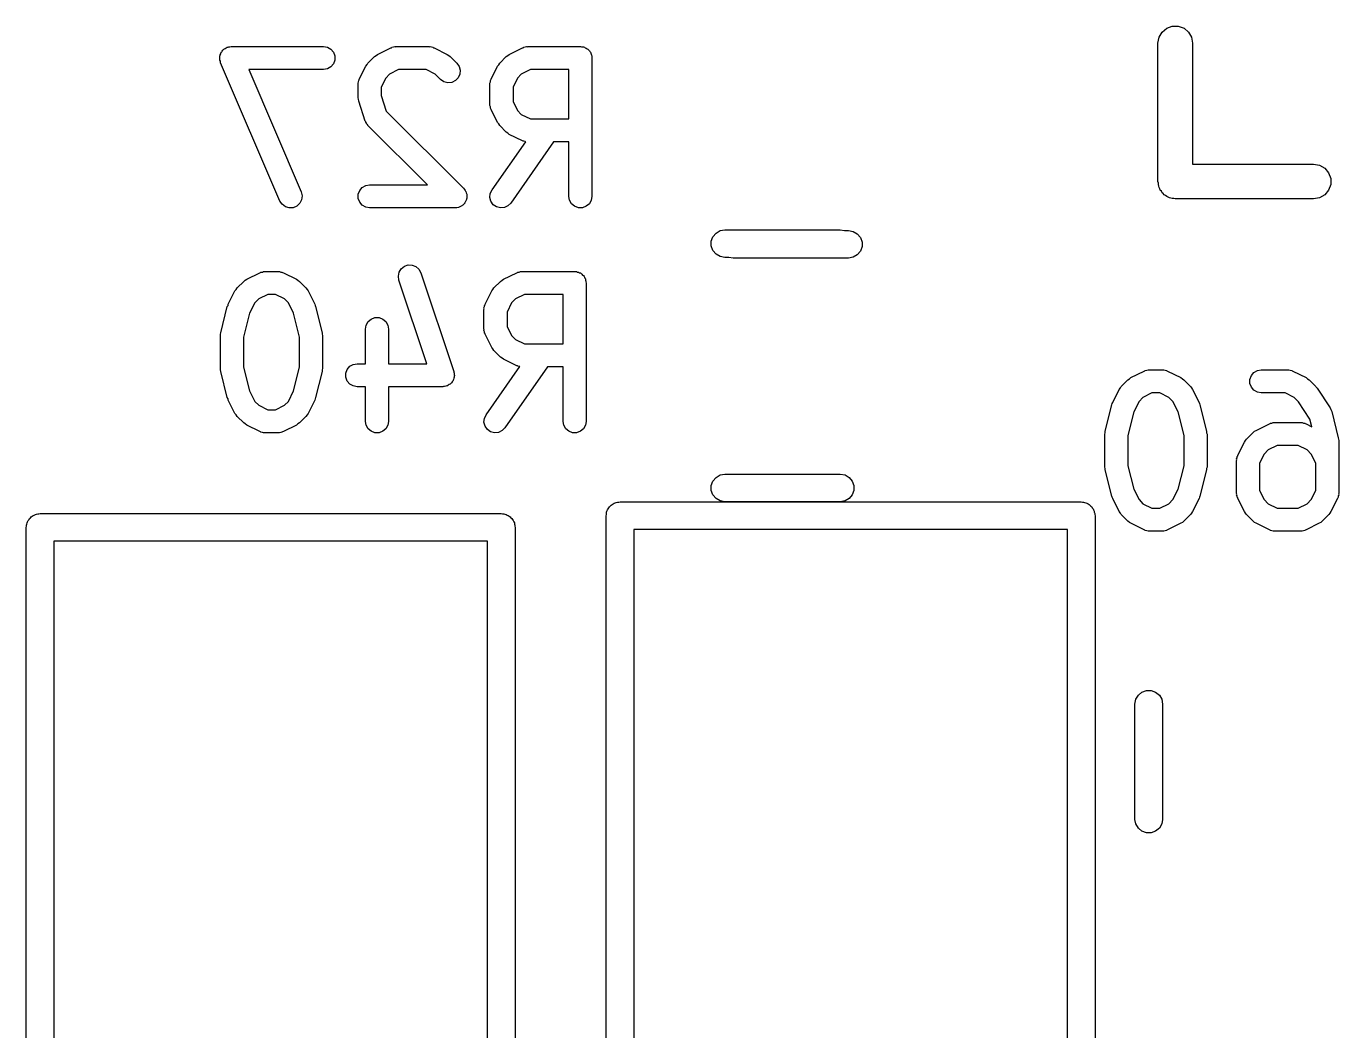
# Model space of a CAD drawing. Extents: x 93.7 to 160.2, y -161.6 to -97.7.
# Drawn here: x 143.97 to 149.67, y -157.26 to -152.91 of the extents above; entities that cross this region are included whole.
import ezdxf

# ---------------------------------------------------------------- set-up
doc = ezdxf.new("R2010")
doc.units = 0
doc.header["$MEASUREMENT"] = 0
doc.layers.add('BLACK', color=7, linetype='CONTINUOUS')

msp = doc.modelspace()

# ---------------------------------------------------------------- linework, layer by layer
at = {"layer": 'Black'}
for p, q in [((148.888, -152.954), (148.901, -152.931)), ((148.901, -152.931), (148.921, -152.915)), ((148.921, -152.915), (148.945, -152.906)), ((148.945, -152.906), (148.971, -152.906)), ((148.971, -152.906), (148.996, -152.915)), ((148.996, -152.915), (149.016, -152.931)), ((149.016, -152.931), (149.029, -152.954)), ((144.837, -153.002), (144.842, -153)), ((144.842, -153), (144.847, -152.997)), ((144.847, -152.997), (144.85, -152.997)), ((144.85, -152.997), (144.853, -152.995)), ((144.853, -152.995), (144.858, -152.995)), ((144.858, -152.995), (144.864, -152.994)), ((144.864, -152.994), (145.264, -152.994)), ((145.264, -152.994), (145.281, -152.997)), ((145.281, -152.997), (145.296, -153.006)), ((145.499, -153.028), (145.556, -152.999)), ((145.556, -152.999), (145.559, -152.999)), ((145.559, -152.999), (145.561, -152.997)), ((145.561, -152.997), (145.567, -152.996)), ((145.567, -152.996), (145.573, -152.994)), ((145.573, -152.994), (145.576, -152.995)), ((145.576, -152.995), (145.578, -152.994)), ((145.578, -152.994), (145.721, -152.994)), ((145.721, -152.994), (145.724, -152.995)), ((145.724, -152.995), (145.727, -152.994)), ((145.727, -152.994), (145.733, -152.996)), ((145.733, -152.996), (145.738, -152.997)), ((145.738, -152.997), (145.741, -152.999)), ((145.741, -152.999), (145.744, -152.999)), ((145.744, -152.999), (145.801, -153.028)), ((146.07, -153.028), (146.127, -152.999)), ((146.127, -152.999), (146.13, -152.999)), ((146.13, -152.999), (146.133, -152.997)), ((146.133, -152.997), (146.139, -152.996)), ((146.139, -152.996), (146.144, -152.994)), ((146.144, -152.994), (146.147, -152.995)), ((146.147, -152.995), (146.15, -152.994)), ((146.15, -152.994), (146.378, -152.994)), ((146.378, -152.994), (146.383, -152.995)), ((146.383, -152.995), (146.387, -152.995)), ((146.387, -152.995), (146.391, -152.996)), ((146.391, -152.996), (146.396, -152.997)), ((146.396, -152.997), (146.399, -152.999)), ((146.399, -152.999), (146.403, -153.001)), ((148.883, -152.979), (148.888, -152.954)), ((148.883, -153.579), (148.883, -152.979)), ((149.029, -152.954), (149.033, -152.979)), ((149.033, -152.979), (149.033, -153.504)), ((144.814, -153.047), (144.815, -153.041)), ((144.815, -153.05), (144.814, -153.047)), ((144.815, -153.035), (144.816, -153.033)), ((144.815, -153.041), (144.815, -153.035)), ((144.815, -153.053), (144.815, -153.05)), ((144.817, -153.058), (144.815, -153.053)), ((144.816, -153.03), (144.819, -153.025)), ((144.816, -153.033), (144.816, -153.03)), ((144.819, -153.025), (144.821, -153.019)), ((144.821, -153.019), (144.823, -153.017)), ((144.823, -153.017), (144.824, -153.014)), ((144.824, -153.014), (144.828, -153.01)), ((144.828, -153.01), (144.832, -153.006)), ((144.832, -153.006), (144.835, -153.004)), ((144.835, -153.004), (144.837, -153.002)), ((145.296, -153.006), (145.307, -153.019)), ((145.307, -153.019), (145.313, -153.035)), ((145.313, -153.053), (145.307, -153.069)), ((145.313, -153.035), (145.313, -153.053)), ((145.457, -153.066), (145.486, -153.037)), ((145.486, -153.037), (145.492, -153.033)), ((145.492, -153.033), (145.499, -153.028)), ((145.801, -153.028), (145.807, -153.033)), ((145.807, -153.033), (145.814, -153.037)), ((145.814, -153.037), (145.842, -153.066)), ((146.029, -153.066), (146.057, -153.037)), ((146.057, -153.037), (146.064, -153.033)), ((146.064, -153.033), (146.07, -153.028)), ((146.403, -153.001), (146.407, -153.004)), ((146.407, -153.004), (146.411, -153.006)), ((146.411, -153.006), (146.413, -153.009)), ((146.413, -153.009), (146.417, -153.012)), ((146.417, -153.012), (146.419, -153.016)), ((146.419, -153.016), (146.422, -153.019)), ((146.422, -153.019), (146.423, -153.023)), ((146.423, -153.023), (146.425, -153.027)), ((146.425, -153.027), (146.426, -153.031)), ((146.426, -153.031), (146.428, -153.035)), ((146.428, -153.035), (146.428, -153.04)), ((146.428, -153.04), (146.428, -153.044)), ((146.428, -153.044), (146.428, -153.644)), ((144.818, -153.064), (144.817, -153.058)), ((145.075, -153.664), (144.818, -153.064)), ((145.264, -153.094), (144.94, -153.094)), ((144.94, -153.094), (145.167, -153.624)), ((145.281, -153.091), (145.264, -153.094)), ((145.296, -153.082), (145.281, -153.091)), ((145.307, -153.069), (145.296, -153.082)), ((145.419, -153.136), (145.448, -153.079)), ((145.448, -153.079), (145.453, -153.072)), ((145.453, -153.072), (145.457, -153.066)), ((145.551, -153.114), (145.534, -153.131)), ((145.59, -153.094), (145.551, -153.114)), ((145.709, -153.094), (145.59, -153.094)), ((145.749, -153.114), (145.709, -153.094)), ((145.772, -153.137), (145.749, -153.114)), ((145.842, -153.066), (145.852, -153.08)), ((145.855, -153.114), (145.848, -153.13)), ((145.852, -153.08), (145.857, -153.097)), ((145.857, -153.097), (145.855, -153.114)), ((145.991, -153.136), (146.019, -153.079)), ((146.019, -153.079), (146.024, -153.073)), ((146.024, -153.073), (146.029, -153.066)), ((146.122, -153.114), (146.105, -153.131)), ((146.162, -153.094), (146.122, -153.114)), ((146.328, -153.094), (146.162, -153.094)), ((146.328, -153.308), (146.328, -153.094)), ((145.414, -153.153), (145.416, -153.147)), ((145.415, -153.156), (145.414, -153.153)), ((145.414, -153.158), (145.415, -153.156)), ((145.414, -153.216), (145.414, -153.158)), ((145.416, -153.147), (145.417, -153.141)), ((145.417, -153.141), (145.419, -153.139)), ((145.419, -153.139), (145.419, -153.136)), ((145.534, -153.131), (145.514, -153.17)), ((145.514, -153.17), (145.514, -153.207)), ((145.786, -153.147), (145.772, -153.137)), ((145.803, -153.151), (145.786, -153.147)), ((145.82, -153.15), (145.803, -153.151)), ((145.836, -153.142), (145.82, -153.15)), ((145.848, -153.13), (145.836, -153.142)), ((145.986, -153.153), (145.988, -153.147)), ((145.986, -153.156), (145.986, -153.153)), ((145.986, -153.158), (145.986, -153.156)), ((145.986, -153.244), (145.986, -153.158)), ((145.988, -153.147), (145.989, -153.141)), ((145.989, -153.141), (145.99, -153.139)), ((145.99, -153.139), (145.991, -153.136)), ((146.105, -153.131), (146.086, -153.17)), ((146.086, -153.17), (146.086, -153.232)), ((145.416, -153.223), (145.414, -153.216)), ((145.417, -153.231), (145.416, -153.223)), ((145.514, -153.207), (145.536, -153.274)), ((145.445, -153.317), (145.417, -153.231)), ((145.536, -153.274), (145.871, -153.609)), ((145.986, -153.247), (145.986, -153.244)), ((145.986, -153.25), (145.986, -153.247)), ((145.988, -153.255), (145.986, -153.25)), ((145.989, -153.261), (145.988, -153.255)), ((145.99, -153.264), (145.989, -153.261)), ((145.991, -153.267), (145.99, -153.264)), ((146.019, -153.324), (145.991, -153.267)), ((146.086, -153.232), (146.105, -153.272)), ((146.105, -153.272), (146.122, -153.289)), ((145.447, -153.32), (145.445, -153.317)), ((145.447, -153.322), (145.447, -153.32)), ((145.451, -153.327), (145.447, -153.322)), ((145.454, -153.332), (145.451, -153.327)), ((145.456, -153.334), (145.454, -153.332)), ((145.457, -153.337), (145.456, -153.334)), ((145.715, -153.594), (145.457, -153.337)), ((146.024, -153.33), (146.019, -153.324)), ((146.029, -153.337), (146.024, -153.33)), ((146.057, -153.365), (146.029, -153.337)), ((146.122, -153.289), (146.162, -153.308)), ((146.162, -153.308), (146.328, -153.308)), ((146.064, -153.37), (146.057, -153.365)), ((146.07, -153.375), (146.064, -153.37)), ((146.127, -153.403), (146.07, -153.375)), ((145.995, -153.615), (146.141, -153.407)), ((146.262, -153.408), (146.077, -153.673)), ((146.13, -153.404), (146.127, -153.403)), ((146.133, -153.405), (146.13, -153.404)), ((146.139, -153.406), (146.133, -153.405)), ((146.141, -153.407), (146.139, -153.406)), ((146.328, -153.408), (146.262, -153.408)), ((146.328, -153.644), (146.328, -153.408)), ((149.033, -153.504), (149.558, -153.504)), ((149.558, -153.504), (149.584, -153.509)), ((149.584, -153.509), (149.607, -153.522)), ((149.607, -153.522), (149.623, -153.542)), ((149.623, -153.542), (149.632, -153.566)), ((149.632, -153.566), (149.632, -153.593)), ((145.167, -153.624), (145.171, -153.641)), ((145.415, -153.635), (145.421, -153.619)), ((145.421, -153.619), (145.432, -153.606)), ((145.432, -153.606), (145.447, -153.597)), ((145.447, -153.597), (145.464, -153.594)), ((145.464, -153.594), (145.715, -153.594)), ((145.871, -153.609), (145.875, -153.614)), ((145.875, -153.614), (145.879, -153.619)), ((145.879, -153.619), (145.88, -153.621)), ((145.88, -153.621), (145.881, -153.623)), ((145.881, -153.623), (145.883, -153.629)), ((145.987, -153.631), (145.995, -153.615)), ((148.885, -153.586), (148.883, -153.579)), ((148.885, -153.593), (148.885, -153.586)), ((148.887, -153.599), (148.885, -153.593)), ((148.888, -153.605), (148.887, -153.599)), ((148.891, -153.611), (148.888, -153.605)), ((148.893, -153.617), (148.891, -153.611)), ((148.898, -153.622), (148.893, -153.617)), ((148.901, -153.628), (148.898, -153.622)), ((149.623, -153.617), (149.607, -153.637)), ((149.632, -153.593), (149.623, -153.617)), ((145.085, -153.678), (145.075, -153.664)), ((145.099, -153.689), (145.085, -153.678)), ((145.161, -153.674), (145.149, -153.686)), ((145.169, -153.659), (145.161, -153.674)), ((145.171, -153.641), (145.169, -153.659)), ((145.415, -153.653), (145.415, -153.635)), ((145.421, -153.669), (145.415, -153.653)), ((145.432, -153.682), (145.421, -153.669)), ((145.447, -153.691), (145.432, -153.682)), ((145.866, -153.684), (145.864, -153.685)), ((145.868, -153.682), (145.866, -153.684)), ((145.872, -153.677), (145.868, -153.682)), ((145.877, -153.673), (145.872, -153.677)), ((145.879, -153.669), (145.877, -153.671)), ((145.877, -153.671), (145.877, -153.673)), ((145.881, -153.663), (145.879, -153.669)), ((145.884, -153.657), (145.881, -153.663)), ((145.883, -153.629), (145.885, -153.635)), ((145.885, -153.653), (145.884, -153.655)), ((145.884, -153.655), (145.884, -153.657)), ((145.885, -153.635), (145.885, -153.638)), ((145.885, -153.638), (145.885, -153.64)), ((145.885, -153.64), (145.885, -153.646)), ((145.885, -153.646), (145.885, -153.653)), ((145.986, -153.649), (145.987, -153.631)), ((145.99, -153.665), (145.986, -153.649)), ((146, -153.68), (145.99, -153.665)), ((146.014, -153.689), (146, -153.68)), ((146.077, -153.673), (146.064, -153.685)), ((146.331, -153.661), (146.328, -153.644)), ((146.34, -153.676), (146.331, -153.661)), ((146.353, -153.687), (146.34, -153.676)), ((146.417, -153.676), (146.403, -153.687)), ((146.425, -153.661), (146.417, -153.676)), ((146.428, -153.644), (146.425, -153.661)), ((148.906, -153.632), (148.901, -153.628)), ((148.91, -153.637), (148.906, -153.632)), ((148.916, -153.64), (148.91, -153.637)), ((148.921, -153.644), (148.916, -153.64)), ((148.927, -153.647), (148.921, -153.644)), ((148.933, -153.65), (148.927, -153.647)), ((148.939, -153.651), (148.933, -153.65)), ((148.945, -153.653), (148.939, -153.651)), ((148.952, -153.653), (148.945, -153.653)), ((148.958, -153.654), (148.952, -153.653)), ((149.558, -153.654), (148.958, -153.654)), ((149.584, -153.65), (149.558, -153.654)), ((149.607, -153.637), (149.584, -153.65)), ((145.115, -153.694), (145.099, -153.689)), ((145.133, -153.693), (145.115, -153.694)), ((145.149, -153.686), (145.133, -153.693)), ((145.464, -153.694), (145.447, -153.691)), ((145.836, -153.694), (145.464, -153.694)), ((145.842, -153.693), (145.836, -153.694)), ((145.849, -153.692), (145.842, -153.693)), ((145.85, -153.692), (145.849, -153.692)), ((145.853, -153.691), (145.85, -153.692)), ((145.858, -153.688), (145.853, -153.691)), ((145.864, -153.685), (145.858, -153.688)), ((146.031, -153.694), (146.014, -153.689)), ((146.049, -153.692), (146.031, -153.694)), ((146.064, -153.685), (146.049, -153.692)), ((146.37, -153.693), (146.353, -153.687)), ((146.387, -153.693), (146.37, -153.693)), ((146.403, -153.687), (146.387, -153.693)), ((146.967, -153.803), (146.985, -153.792)), ((146.985, -153.792), (147.005, -153.789)), ((147.005, -153.789), (147.505, -153.789)), ((147.505, -153.789), (147.524, -153.792)), ((147.524, -153.792), (147.541, -153.792)), ((147.541, -153.792), (147.561, -153.796)), ((147.561, -153.796), (147.579, -153.806)), ((146.946, -153.838), (146.953, -153.819)), ((146.946, -153.859), (146.946, -153.838)), ((146.953, -153.819), (146.967, -153.803)), ((147.579, -153.806), (147.593, -153.822)), ((147.593, -153.822), (147.6, -153.842)), ((147.6, -153.842), (147.6, -153.862)), ((146.953, -153.879), (146.946, -153.859)), ((146.967, -153.895), (146.953, -153.879)), ((146.985, -153.905), (146.967, -153.895)), ((147.005, -153.909), (146.985, -153.905)), ((147.022, -153.909), (147.005, -153.909)), ((147.041, -153.912), (147.022, -153.909)), ((147.561, -153.908), (147.541, -153.912)), ((147.579, -153.898), (147.561, -153.908)), ((147.593, -153.882), (147.579, -153.898)), ((147.6, -153.862), (147.593, -153.882)), ((145.592, -153.973), (145.601, -153.958)), ((145.601, -153.958), (145.615, -153.947)), ((145.615, -153.947), (145.631, -153.941)), ((145.631, -153.941), (145.649, -153.942)), ((145.649, -153.942), (145.665, -153.948)), ((145.665, -153.948), (145.678, -153.96)), ((145.678, -153.96), (145.686, -153.975)), ((147.541, -153.912), (147.041, -153.912)), ((144.889, -154.041), (144.918, -154.013)), ((144.918, -154.013), (144.924, -154.008)), ((144.924, -154.008), (144.931, -154.003)), ((144.931, -154.003), (144.988, -153.975)), ((144.988, -153.975), (144.991, -153.974)), ((144.991, -153.974), (144.993, -153.973)), ((144.993, -153.973), (144.999, -153.972)), ((144.999, -153.972), (145.004, -153.97)), ((145.004, -153.97), (145.007, -153.97)), ((145.007, -153.97), (145.01, -153.97)), ((145.01, -153.97), (145.067, -153.97)), ((145.067, -153.97), (145.07, -153.97)), ((145.07, -153.97), (145.073, -153.97)), ((145.073, -153.97), (145.079, -153.972)), ((145.079, -153.972), (145.084, -153.973)), ((145.084, -153.973), (145.087, -153.974)), ((145.087, -153.974), (145.09, -153.975)), ((145.09, -153.975), (145.147, -154.003)), ((145.147, -154.003), (145.153, -154.008)), ((145.153, -154.008), (145.16, -154.013)), ((145.16, -154.013), (145.188, -154.041)), ((145.589, -153.99), (145.592, -153.973)), ((145.591, -154.007), (145.589, -153.99)), ((145.712, -154.37), (145.591, -154.007)), ((145.686, -153.975), (145.829, -154.404)), ((146.003, -154.041), (146.032, -154.013)), ((146.032, -154.013), (146.039, -154.008)), ((146.039, -154.008), (146.045, -154.003)), ((146.045, -154.003), (146.102, -153.975)), ((146.102, -153.975), (146.105, -153.974)), ((146.105, -153.974), (146.107, -153.973)), ((146.107, -153.973), (146.113, -153.972)), ((146.113, -153.972), (146.119, -153.97)), ((146.119, -153.97), (146.122, -153.97)), ((146.122, -153.97), (146.124, -153.97)), ((146.124, -153.97), (146.353, -153.97)), ((146.353, -153.97), (146.357, -153.97)), ((146.357, -153.97), (146.362, -153.97)), ((146.362, -153.97), (146.366, -153.972)), ((146.366, -153.972), (146.37, -153.973)), ((146.37, -153.973), (146.374, -153.975)), ((146.374, -153.975), (146.378, -153.976)), ((146.378, -153.976), (146.381, -153.979)), ((146.381, -153.979), (146.385, -153.981)), ((146.385, -153.981), (146.388, -153.985)), ((146.388, -153.985), (146.391, -153.987)), ((146.391, -153.987), (146.394, -153.991)), ((146.394, -153.991), (146.396, -153.995)), ((146.396, -153.995), (146.398, -153.999)), ((146.398, -153.999), (146.4, -154.002)), ((146.4, -154.002), (146.401, -154.007)), ((146.401, -154.007), (146.402, -154.011)), ((146.402, -154.011), (146.402, -154.015)), ((146.402, -154.015), (146.403, -154.02)), ((146.403, -154.02), (146.403, -154.62)), ((144.851, -154.111), (144.88, -154.054)), ((144.88, -154.054), (144.885, -154.048)), ((144.885, -154.048), (144.889, -154.041)), ((145.022, -154.07), (144.983, -154.089)), ((145.056, -154.07), (145.022, -154.07)), ((145.095, -154.089), (145.056, -154.07)), ((145.188, -154.041), (145.193, -154.048)), ((145.193, -154.048), (145.198, -154.054)), ((145.198, -154.054), (145.226, -154.111)), ((145.965, -154.111), (145.994, -154.054)), ((145.994, -154.054), (145.999, -154.048)), ((145.999, -154.048), (146.003, -154.041)), ((146.136, -154.07), (146.097, -154.089)), ((146.303, -154.07), (146.136, -154.07)), ((146.303, -154.284), (146.303, -154.07)), ((144.819, -154.236), (144.847, -154.122)), ((144.847, -154.122), (144.85, -154.117)), ((144.85, -154.117), (144.851, -154.111)), ((144.966, -154.106), (144.943, -154.151)), ((144.983, -154.089), (144.966, -154.106)), ((145.112, -154.106), (145.095, -154.089)), ((145.134, -154.151), (145.112, -154.106)), ((145.226, -154.111), (145.228, -154.117)), ((145.228, -154.117), (145.23, -154.122)), ((145.23, -154.122), (145.259, -154.236)), ((145.96, -154.128), (145.962, -154.122)), ((145.961, -154.131), (145.96, -154.128)), ((145.96, -154.134), (145.961, -154.131)), ((145.96, -154.22), (145.96, -154.134)), ((145.962, -154.122), (145.963, -154.117)), ((145.963, -154.117), (145.965, -154.114)), ((145.965, -154.114), (145.965, -154.111)), ((146.08, -154.106), (146.06, -154.146)), ((146.097, -154.089), (146.08, -154.106)), ((144.943, -154.151), (144.917, -154.254)), ((145.16, -154.254), (145.134, -154.151)), ((145.449, -154.202), (145.458, -154.187)), ((145.458, -154.187), (145.471, -154.176)), ((145.471, -154.176), (145.487, -154.17)), ((145.487, -154.17), (145.505, -154.17)), ((145.505, -154.17), (145.521, -154.176)), ((145.521, -154.176), (145.534, -154.187)), ((145.534, -154.187), (145.543, -154.202)), ((146.06, -154.146), (146.06, -154.208)), ((144.817, -154.248), (144.818, -154.242)), ((144.817, -154.391), (144.817, -154.248)), ((144.818, -154.242), (144.819, -154.236)), ((145.259, -154.236), (145.259, -154.242)), ((145.259, -154.242), (145.26, -154.248)), ((145.26, -154.248), (145.26, -154.391)), ((145.446, -154.22), (145.449, -154.202)), ((145.446, -154.37), (145.446, -154.22)), ((145.543, -154.202), (145.546, -154.22)), ((145.546, -154.22), (145.546, -154.37)), ((145.961, -154.222), (145.96, -154.22)), ((145.96, -154.225), (145.961, -154.222)), ((145.962, -154.231), (145.96, -154.225)), ((145.963, -154.237), (145.962, -154.231)), ((145.965, -154.239), (145.963, -154.237)), ((145.965, -154.242), (145.965, -154.239)), ((145.994, -154.299), (145.965, -154.242)), ((146.06, -154.208), (146.08, -154.247)), ((146.08, -154.247), (146.097, -154.264)), ((144.917, -154.254), (144.917, -154.385)), ((145.16, -154.385), (145.16, -154.254)), ((145.999, -154.305), (145.994, -154.299)), ((146.003, -154.312), (145.999, -154.305)), ((146.097, -154.264), (146.136, -154.284)), ((146.136, -154.284), (146.303, -154.284)), ((146.032, -154.341), (146.003, -154.312)), ((146.039, -154.345), (146.032, -154.341)), ((146.045, -154.35), (146.039, -154.345)), ((146.102, -154.379), (146.045, -154.35)), ((144.818, -154.397), (144.817, -154.391)), ((144.819, -154.403), (144.818, -154.397)), ((144.847, -154.517), (144.819, -154.403)), ((144.917, -154.385), (144.943, -154.488)), ((145.134, -154.488), (145.16, -154.385)), ((145.259, -154.403), (145.23, -154.517)), ((145.26, -154.391), (145.259, -154.397)), ((145.259, -154.397), (145.259, -154.403)), ((145.361, -154.411), (145.367, -154.395)), ((145.361, -154.428), (145.361, -154.411)), ((145.367, -154.395), (145.378, -154.381)), ((145.378, -154.381), (145.393, -154.373)), ((145.393, -154.373), (145.41, -154.37)), ((145.41, -154.37), (145.446, -154.37)), ((145.546, -154.37), (145.712, -154.37)), ((145.829, -154.404), (145.83, -154.407)), ((145.83, -154.407), (145.831, -154.411)), ((145.831, -154.411), (145.831, -154.416)), ((145.831, -154.416), (145.832, -154.421)), ((145.832, -154.421), (145.831, -154.425)), ((145.969, -154.591), (146.115, -154.382)), ((146.236, -154.384), (146.051, -154.648)), ((146.105, -154.379), (146.102, -154.379)), ((146.107, -154.381), (146.105, -154.379)), ((146.113, -154.382), (146.107, -154.381)), ((146.115, -154.382), (146.113, -154.382)), ((146.303, -154.384), (146.236, -154.384)), ((146.303, -154.62), (146.303, -154.384)), ((148.766, -154.43), (148.823, -154.402)), ((148.823, -154.402), (148.826, -154.401)), ((148.826, -154.401), (148.828, -154.399)), ((148.828, -154.399), (148.834, -154.398)), ((148.834, -154.398), (148.84, -154.397)), ((148.84, -154.397), (148.843, -154.397)), ((148.843, -154.397), (148.846, -154.396)), ((148.846, -154.396), (148.903, -154.396)), ((148.903, -154.396), (148.906, -154.397)), ((148.906, -154.397), (148.908, -154.397)), ((148.908, -154.397), (148.914, -154.398)), ((148.914, -154.398), (148.92, -154.399)), ((148.92, -154.399), (148.922, -154.401)), ((148.922, -154.401), (148.925, -154.402)), ((148.925, -154.402), (148.982, -154.43)), ((149.282, -154.438), (149.288, -154.421)), ((149.288, -154.421), (149.299, -154.408)), ((149.299, -154.408), (149.314, -154.399)), ((149.314, -154.399), (149.331, -154.396)), ((149.331, -154.396), (149.446, -154.396)), ((149.446, -154.396), (149.448, -154.397)), ((149.448, -154.397), (149.451, -154.397)), ((149.451, -154.397), (149.457, -154.398)), ((149.457, -154.398), (149.463, -154.399)), ((149.463, -154.399), (149.465, -154.401)), ((149.465, -154.401), (149.468, -154.402)), ((149.468, -154.402), (149.525, -154.43)), ((145.367, -154.445), (145.361, -154.428)), ((145.378, -154.458), (145.367, -154.445)), ((145.393, -154.466), (145.378, -154.458)), ((145.41, -154.47), (145.393, -154.466)), ((145.446, -154.47), (145.41, -154.47)), ((145.446, -154.62), (145.446, -154.47)), ((145.782, -154.47), (145.546, -154.47)), ((145.546, -154.47), (145.546, -154.62)), ((145.785, -154.469), (145.782, -154.47)), ((145.789, -154.469), (145.785, -154.469)), ((145.794, -154.467), (145.789, -154.469)), ((145.799, -154.466), (145.794, -154.467)), ((145.802, -154.465), (145.799, -154.466)), ((145.805, -154.463), (145.802, -154.465)), ((145.809, -154.46), (145.805, -154.463)), ((145.814, -154.458), (145.809, -154.46)), ((145.816, -154.455), (145.814, -154.458)), ((145.819, -154.453), (145.816, -154.455)), ((145.822, -154.448), (145.819, -154.453)), ((145.825, -154.445), (145.822, -154.448)), ((145.826, -154.441), (145.825, -154.445)), ((145.828, -154.438), (145.826, -154.441)), ((145.829, -154.433), (145.828, -154.438)), ((145.831, -154.428), (145.829, -154.433)), ((145.831, -154.425), (145.831, -154.428)), ((148.715, -154.481), (148.72, -154.475)), ((148.72, -154.475), (148.724, -154.468)), ((148.724, -154.468), (148.753, -154.439)), ((148.753, -154.439), (148.76, -154.435)), ((148.76, -154.435), (148.766, -154.43)), ((148.982, -154.43), (148.989, -154.435)), ((148.989, -154.435), (148.995, -154.439)), ((148.995, -154.439), (149.024, -154.468)), ((149.024, -154.468), (149.028, -154.475)), ((149.028, -154.475), (149.033, -154.481)), ((149.282, -154.455), (149.282, -154.438)), ((149.288, -154.471), (149.282, -154.455)), ((149.299, -154.485), (149.288, -154.471)), ((149.525, -154.43), (149.532, -154.435)), ((149.532, -154.435), (149.538, -154.439)), ((149.538, -154.439), (149.567, -154.468)), ((149.567, -154.468), (149.569, -154.472)), ((149.569, -154.472), (149.573, -154.476)), ((149.573, -154.476), (149.63, -154.561)), ((144.85, -154.522), (144.847, -154.517)), ((144.851, -154.528), (144.85, -154.522)), ((144.88, -154.585), (144.851, -154.528)), ((144.943, -154.488), (144.966, -154.533)), ((144.966, -154.533), (144.983, -154.55)), ((145.095, -154.55), (145.112, -154.533)), ((145.112, -154.533), (145.134, -154.488)), ((145.226, -154.528), (145.198, -154.585)), ((145.228, -154.522), (145.226, -154.528)), ((145.23, -154.517), (145.228, -154.522)), ((148.687, -154.538), (148.715, -154.481)), ((148.801, -154.533), (148.778, -154.578)), ((148.818, -154.516), (148.801, -154.533)), ((148.857, -154.496), (148.818, -154.516)), ((148.891, -154.496), (148.857, -154.496)), ((148.93, -154.516), (148.891, -154.496)), ((148.947, -154.533), (148.93, -154.516)), ((148.97, -154.578), (148.947, -154.533)), ((149.033, -154.481), (149.062, -154.538)), ((149.314, -154.493), (149.299, -154.485)), ((149.331, -154.496), (149.314, -154.493)), ((149.434, -154.496), (149.331, -154.496)), ((149.473, -154.516), (149.434, -154.496)), ((149.492, -154.535), (149.473, -154.516)), ((149.542, -154.61), (149.492, -154.535)), ((144.885, -154.591), (144.88, -154.585)), ((144.889, -154.598), (144.885, -154.591)), ((144.983, -154.55), (145.022, -154.57)), ((145.022, -154.57), (145.056, -154.57)), ((145.056, -154.57), (145.095, -154.55)), ((145.193, -154.591), (145.188, -154.598)), ((145.198, -154.585), (145.193, -154.591)), ((145.962, -154.607), (145.969, -154.591)), ((148.654, -154.663), (148.683, -154.548)), ((148.683, -154.548), (148.685, -154.543)), ((148.685, -154.543), (148.687, -154.538)), ((148.778, -154.578), (148.753, -154.681)), ((148.996, -154.681), (148.97, -154.578)), ((149.062, -154.538), (149.063, -154.543)), ((149.063, -154.543), (149.065, -154.548)), ((149.065, -154.548), (149.094, -154.663)), ((149.63, -154.561), (149.633, -154.569)), ((149.633, -154.569), (149.637, -154.577)), ((149.637, -154.577), (149.665, -154.691)), ((144.918, -154.626), (144.889, -154.598)), ((144.924, -154.631), (144.918, -154.626)), ((144.931, -154.636), (144.924, -154.631)), ((144.988, -154.664), (144.931, -154.636)), ((145.147, -154.636), (145.09, -154.664)), ((145.153, -154.631), (145.147, -154.636)), ((145.16, -154.626), (145.153, -154.631)), ((145.188, -154.598), (145.16, -154.626)), ((145.449, -154.637), (145.446, -154.62)), ((145.458, -154.652), (145.449, -154.637)), ((145.543, -154.637), (145.534, -154.652)), ((145.546, -154.62), (145.543, -154.637)), ((145.96, -154.624), (145.962, -154.607)), ((145.965, -154.641), (145.96, -154.624)), ((145.975, -154.655), (145.965, -154.641)), ((146.051, -154.648), (146.039, -154.66)), ((146.306, -154.637), (146.303, -154.62)), ((146.315, -154.652), (146.306, -154.637)), ((146.4, -154.637), (146.391, -154.652)), ((146.403, -154.62), (146.4, -154.637)), ((149.309, -154.659), (149.366, -154.63)), ((149.366, -154.63), (149.369, -154.629)), ((149.369, -154.629), (149.371, -154.628)), ((149.371, -154.628), (149.377, -154.627)), ((149.377, -154.627), (149.383, -154.625)), ((149.383, -154.625), (149.386, -154.625)), ((149.386, -154.625), (149.388, -154.625)), ((149.388, -154.625), (149.503, -154.625)), ((149.503, -154.625), (149.506, -154.625)), ((149.506, -154.625), (149.508, -154.625)), ((149.508, -154.625), (149.514, -154.627)), ((149.514, -154.627), (149.52, -154.628)), ((149.52, -154.628), (149.522, -154.629)), ((149.522, -154.629), (149.525, -154.63)), ((149.525, -154.63), (149.55, -154.643)), ((149.55, -154.643), (149.542, -154.61)), ((144.991, -154.665), (144.988, -154.664)), ((144.993, -154.666), (144.991, -154.665)), ((144.999, -154.668), (144.993, -154.666)), ((145.004, -154.669), (144.999, -154.668)), ((145.007, -154.669), (145.004, -154.669)), ((145.01, -154.67), (145.007, -154.669)), ((145.067, -154.67), (145.01, -154.67)), ((145.07, -154.669), (145.067, -154.67)), ((145.073, -154.669), (145.07, -154.669)), ((145.079, -154.668), (145.073, -154.669)), ((145.084, -154.666), (145.079, -154.668)), ((145.087, -154.665), (145.084, -154.666)), ((145.09, -154.664), (145.087, -154.665)), ((145.471, -154.663), (145.458, -154.652)), ((145.487, -154.669), (145.471, -154.663)), ((145.505, -154.669), (145.487, -154.669)), ((145.521, -154.663), (145.505, -154.669)), ((145.534, -154.652), (145.521, -154.663)), ((145.989, -154.665), (145.975, -154.655)), ((146.006, -154.669), (145.989, -154.665)), ((146.023, -154.668), (146.006, -154.669)), ((146.039, -154.66), (146.023, -154.668)), ((146.328, -154.663), (146.315, -154.652)), ((146.344, -154.669), (146.328, -154.663)), ((146.362, -154.669), (146.344, -154.669)), ((146.378, -154.663), (146.362, -154.669)), ((146.391, -154.652), (146.378, -154.663)), ((148.653, -154.675), (148.654, -154.669)), ((148.653, -154.818), (148.653, -154.675)), ((148.654, -154.669), (148.654, -154.663)), ((148.753, -154.681), (148.753, -154.812)), ((148.996, -154.812), (148.996, -154.681)), ((149.094, -154.663), (149.094, -154.669)), ((149.094, -154.669), (149.096, -154.675)), ((149.096, -154.675), (149.096, -154.818)), ((149.258, -154.71), (149.263, -154.703)), ((149.263, -154.703), (149.267, -154.697)), ((149.267, -154.697), (149.296, -154.668)), ((149.296, -154.668), (149.302, -154.663)), ((149.302, -154.663), (149.309, -154.659)), ((149.665, -154.691), (149.666, -154.697)), ((149.666, -154.697), (149.667, -154.703)), ((149.667, -154.703), (149.667, -154.932)), ((149.229, -154.767), (149.258, -154.71)), ((149.344, -154.762), (149.324, -154.801)), ((149.361, -154.744), (149.344, -154.762)), ((149.4, -154.725), (149.361, -154.744)), ((149.491, -154.725), (149.4, -154.725)), ((149.53, -154.744), (149.491, -154.725)), ((149.547, -154.762), (149.53, -154.744)), ((149.567, -154.801), (149.547, -154.762)), ((148.654, -154.824), (148.653, -154.818)), ((148.753, -154.812), (148.778, -154.914)), ((148.97, -154.914), (148.996, -154.812)), ((149.096, -154.818), (149.094, -154.824)), ((149.224, -154.783), (149.226, -154.778)), ((149.225, -154.786), (149.224, -154.783)), ((149.224, -154.789), (149.225, -154.786)), ((149.224, -154.932), (149.224, -154.789)), ((149.226, -154.778), (149.227, -154.772)), ((149.227, -154.772), (149.229, -154.769)), ((149.229, -154.769), (149.229, -154.767)), ((149.324, -154.801), (149.324, -154.92)), ((149.567, -154.92), (149.567, -154.801)), ((146.946, -154.898), (146.953, -154.879)), ((146.953, -154.879), (146.967, -154.863)), ((146.967, -154.863), (146.985, -154.852)), ((146.985, -154.852), (147.005, -154.849)), ((147.005, -154.849), (147.505, -154.849)), ((147.505, -154.849), (147.526, -154.852)), ((147.526, -154.852), (147.544, -154.863)), ((147.544, -154.863), (147.557, -154.879)), ((147.557, -154.879), (147.564, -154.898)), ((148.654, -154.83), (148.654, -154.824)), ((148.683, -154.944), (148.654, -154.83)), ((149.094, -154.83), (149.065, -154.944)), ((149.094, -154.824), (149.094, -154.83)), ((146.946, -154.919), (146.946, -154.898)), ((146.953, -154.939), (146.946, -154.919)), ((147.564, -154.919), (147.557, -154.939)), ((147.564, -154.898), (147.564, -154.919)), ((148.778, -154.914), (148.801, -154.959)), ((148.947, -154.959), (148.97, -154.914)), ((149.225, -154.935), (149.224, -154.932)), ((149.224, -154.938), (149.225, -154.935)), ((149.324, -154.92), (149.344, -154.959)), ((149.547, -154.959), (149.567, -154.92)), ((149.667, -154.932), (149.666, -154.935)), ((149.666, -154.935), (149.667, -154.938)), ((146.501, -154.995), (146.504, -154.991)), ((146.504, -154.991), (146.508, -154.987)), ((146.508, -154.987), (146.511, -154.983)), ((146.511, -154.983), (146.516, -154.981)), ((146.516, -154.981), (146.52, -154.977)), ((146.52, -154.977), (146.525, -154.975)), ((146.525, -154.975), (146.529, -154.973)), ((146.529, -154.973), (146.534, -154.972)), ((146.534, -154.972), (146.539, -154.97)), ((146.539, -154.97), (146.545, -154.97)), ((146.545, -154.97), (146.55, -154.969)), ((146.55, -154.969), (148.55, -154.969)), ((146.967, -154.955), (146.953, -154.939)), ((146.985, -154.965), (146.967, -154.955)), ((147.005, -154.969), (146.985, -154.965)), ((147.505, -154.969), (147.005, -154.969)), ((147.526, -154.965), (147.505, -154.969)), ((147.544, -154.955), (147.526, -154.965)), ((147.557, -154.939), (147.544, -154.955)), ((148.55, -154.969), (148.555, -154.97)), ((148.555, -154.97), (148.56, -154.97)), ((148.56, -154.97), (148.565, -154.972)), ((148.565, -154.972), (148.57, -154.973)), ((148.57, -154.973), (148.575, -154.975)), ((148.575, -154.975), (148.58, -154.977)), ((148.58, -154.977), (148.584, -154.981)), ((148.584, -154.981), (148.588, -154.983)), ((148.588, -154.983), (148.592, -154.987)), ((148.592, -154.987), (148.596, -154.991)), ((148.596, -154.991), (148.598, -154.995)), ((148.685, -154.949), (148.683, -154.944)), ((148.687, -154.954), (148.685, -154.949)), ((148.715, -155.011), (148.687, -154.954)), ((148.801, -154.959), (148.818, -154.977)), ((148.818, -154.977), (148.857, -154.996)), ((148.891, -154.996), (148.93, -154.977)), ((148.93, -154.977), (148.947, -154.959)), ((149.062, -154.954), (149.033, -155.011)), ((149.063, -154.949), (149.062, -154.954)), ((149.065, -154.944), (149.063, -154.949)), ((149.226, -154.943), (149.224, -154.938)), ((149.227, -154.949), (149.226, -154.943)), ((149.229, -154.952), (149.227, -154.949)), ((149.229, -154.954), (149.229, -154.952)), ((149.258, -155.011), (149.229, -154.954)), ((149.344, -154.959), (149.361, -154.977)), ((149.361, -154.977), (149.4, -154.996)), ((149.491, -154.996), (149.53, -154.977)), ((149.53, -154.977), (149.547, -154.959)), ((149.662, -154.954), (149.633, -155.011)), ((149.663, -154.952), (149.662, -154.954)), ((149.664, -154.949), (149.663, -154.952)), ((149.665, -154.943), (149.664, -154.949)), ((149.667, -154.938), (149.665, -154.943)), ((143.981, -155.055), (143.983, -155.05)), ((143.983, -155.05), (143.987, -155.046)), ((143.987, -155.046), (143.989, -155.041)), ((143.989, -155.041), (143.993, -155.038)), ((143.993, -155.038), (143.997, -155.034)), ((143.997, -155.034), (144.001, -155.031)), ((144.001, -155.031), (144.005, -155.028)), ((144.005, -155.028), (144.01, -155.026)), ((144.01, -155.026), (144.015, -155.024)), ((144.015, -155.024), (144.02, -155.023)), ((144.02, -155.023), (144.025, -155.021)), ((144.025, -155.021), (144.03, -155.021)), ((144.03, -155.021), (144.035, -155.02)), ((144.035, -155.02), (146.035, -155.02)), ((146.035, -155.02), (146.04, -155.021)), ((146.04, -155.021), (146.046, -155.021)), ((146.046, -155.021), (146.051, -155.023)), ((146.051, -155.023), (146.056, -155.024)), ((146.056, -155.024), (146.06, -155.026)), ((146.06, -155.026), (146.065, -155.028)), ((146.065, -155.028), (146.069, -155.031)), ((146.069, -155.031), (146.074, -155.034)), ((146.074, -155.034), (146.077, -155.038)), ((146.077, -155.038), (146.081, -155.041)), ((146.081, -155.041), (146.084, -155.046)), ((146.084, -155.046), (146.087, -155.05)), ((146.087, -155.05), (146.089, -155.055)), ((146.49, -155.029), (146.491, -155.024)), ((146.49, -158.929), (146.49, -155.029)), ((146.491, -155.019), (146.492, -155.014)), ((146.491, -155.024), (146.491, -155.019)), ((146.492, -155.014), (146.493, -155.009)), ((146.493, -155.009), (146.496, -155.004)), ((146.496, -155.004), (146.498, -154.999)), ((146.498, -154.999), (146.501, -154.995)), ((148.598, -154.995), (148.602, -154.999)), ((148.602, -154.999), (148.604, -155.004)), ((148.604, -155.004), (148.606, -155.009)), ((148.606, -155.009), (148.607, -155.014)), ((148.607, -155.014), (148.609, -155.019)), ((148.609, -155.019), (148.609, -155.024)), ((148.609, -155.024), (148.61, -155.029)), ((148.61, -155.029), (148.61, -158.929)), ((148.72, -155.018), (148.715, -155.011)), ((148.724, -155.024), (148.72, -155.018)), ((148.753, -155.053), (148.724, -155.024)), ((148.857, -154.996), (148.891, -154.996)), ((149.024, -155.024), (148.995, -155.053)), ((149.028, -155.018), (149.024, -155.024)), ((149.033, -155.011), (149.028, -155.018)), ((149.263, -155.018), (149.258, -155.011)), ((149.267, -155.024), (149.263, -155.018)), ((149.296, -155.053), (149.267, -155.024)), ((149.4, -154.996), (149.491, -154.996)), ((149.624, -155.024), (149.595, -155.053)), ((149.628, -155.018), (149.624, -155.024)), ((149.633, -155.011), (149.628, -155.018)), ((143.975, -155.08), (143.976, -155.075)), ((143.975, -158.98), (143.975, -155.08)), ((143.976, -155.07), (143.978, -155.065)), ((143.976, -155.075), (143.976, -155.07)), ((143.978, -155.065), (143.979, -155.06)), ((143.979, -155.06), (143.981, -155.055)), ((146.089, -155.055), (146.092, -155.06)), ((146.092, -155.06), (146.092, -155.065)), ((146.092, -155.065), (146.094, -155.07)), ((146.094, -155.07), (146.094, -155.075)), ((146.094, -155.075), (146.095, -155.08)), ((146.095, -155.08), (146.095, -158.98)), ((148.49, -155.089), (146.61, -155.089)), ((146.61, -155.089), (146.61, -158.929)), ((148.49, -158.929), (148.49, -155.089)), ((148.76, -155.058), (148.753, -155.053)), ((148.766, -155.062), (148.76, -155.058)), ((148.823, -155.091), (148.766, -155.062)), ((148.826, -155.092), (148.823, -155.091)), ((148.828, -155.093), (148.826, -155.092)), ((148.834, -155.094), (148.828, -155.093)), ((148.84, -155.096), (148.834, -155.094)), ((148.843, -155.096), (148.84, -155.096)), ((148.846, -155.096), (148.843, -155.096)), ((148.903, -155.096), (148.846, -155.096)), ((148.906, -155.096), (148.903, -155.096)), ((148.908, -155.096), (148.906, -155.096)), ((148.914, -155.094), (148.908, -155.096)), ((148.92, -155.093), (148.914, -155.094)), ((148.922, -155.092), (148.92, -155.093)), ((148.925, -155.091), (148.922, -155.092)), ((148.982, -155.062), (148.925, -155.091)), ((148.989, -155.058), (148.982, -155.062)), ((148.995, -155.053), (148.989, -155.058)), ((149.302, -155.058), (149.296, -155.053)), ((149.309, -155.062), (149.302, -155.058)), ((149.366, -155.091), (149.309, -155.062)), ((149.369, -155.092), (149.366, -155.091)), ((149.371, -155.093), (149.369, -155.092)), ((149.377, -155.094), (149.371, -155.093)), ((149.383, -155.096), (149.377, -155.094)), ((149.386, -155.096), (149.383, -155.096)), ((149.388, -155.096), (149.386, -155.096)), ((149.503, -155.096), (149.388, -155.096)), ((149.506, -155.096), (149.503, -155.096)), ((149.508, -155.096), (149.506, -155.096)), ((149.514, -155.094), (149.508, -155.096)), ((149.52, -155.093), (149.514, -155.094)), ((149.522, -155.092), (149.52, -155.093)), ((149.525, -155.091), (149.522, -155.092)), ((149.582, -155.062), (149.525, -155.091)), ((149.589, -155.058), (149.582, -155.062)), ((149.595, -155.053), (149.589, -155.058)), ((145.975, -155.14), (144.095, -155.14)), ((144.095, -155.14), (144.095, -158.98)), ((145.975, -158.98), (145.975, -155.14)), ((148.813, -155.794), (148.833, -155.787)), ((148.833, -155.787), (148.854, -155.787)), ((148.854, -155.787), (148.873, -155.794)), ((148.783, -155.846), (148.787, -155.825)), ((148.783, -156.346), (148.783, -155.846)), ((148.787, -155.825), (148.798, -155.807)), ((148.798, -155.807), (148.813, -155.794)), ((148.873, -155.794), (148.889, -155.807)), ((148.889, -155.807), (148.9, -155.825)), ((148.9, -155.825), (148.903, -155.846)), ((148.903, -155.846), (148.903, -156.346)), ((148.787, -156.366), (148.783, -156.346)), ((148.903, -156.346), (148.9, -156.366)), ((148.798, -156.384), (148.787, -156.366)), ((148.813, -156.398), (148.798, -156.384)), ((148.833, -156.405), (148.813, -156.398)), ((148.854, -156.405), (148.833, -156.405)), ((148.873, -156.398), (148.854, -156.405)), ((148.889, -156.384), (148.873, -156.398)), ((148.9, -156.366), (148.889, -156.384))]:
    msp.add_line(p, q, dxfattribs=at)

doc.saveas('drawing.dxf')
